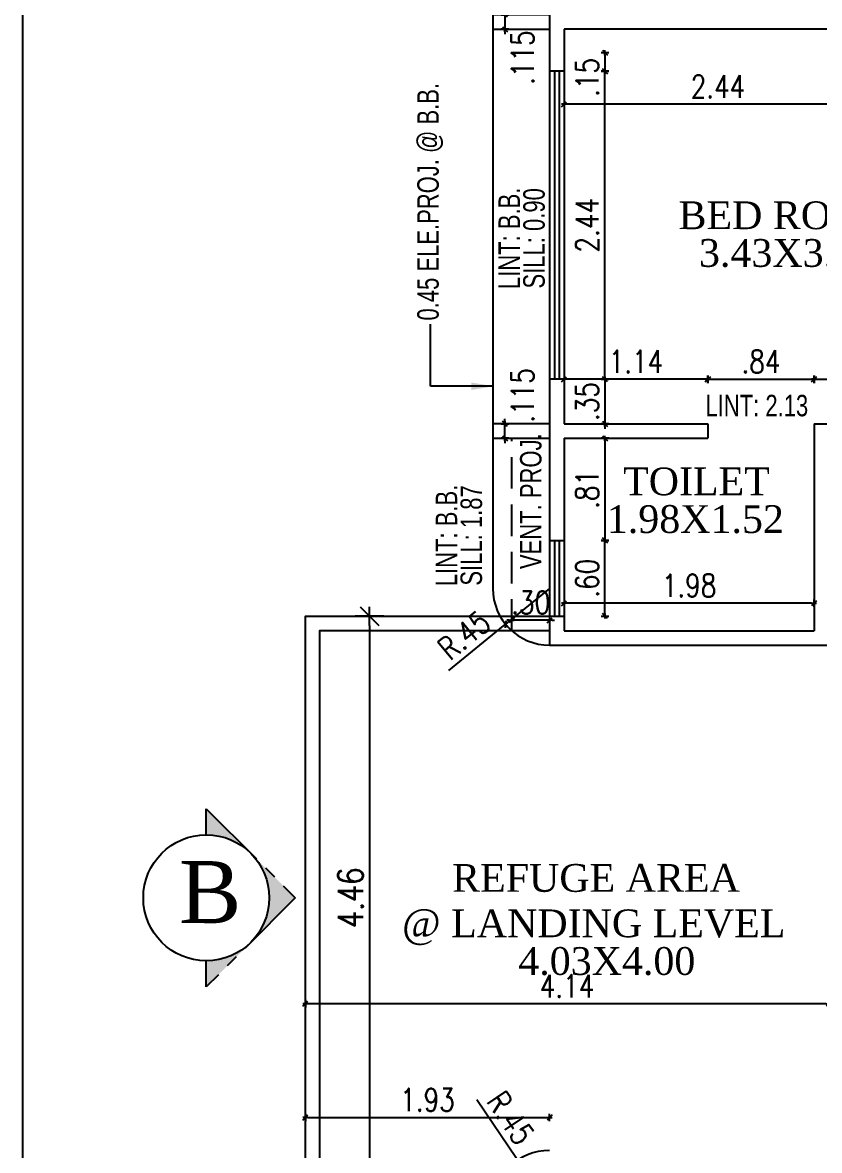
# Model space of a CAD drawing. Header units: inches. Extents: x 14235 to 14499, y 0 to 2549.
# Drawn here: x 14470.15 to 14476.46, y 2365.37 to 2374.31 of the extents above; entities that cross this region are included whole.
import ezdxf
from ezdxf.enums import TextEntityAlignment as Align

# ---------------------------------------------------------------- set-up
doc = ezdxf.new("R2010")
doc.units = ezdxf.units.IN
doc.header["$LTSCALE"] = 0.25
doc.header["$MEASUREMENT"] = 0
doc.header["$PDMODE"] = 35
for name, pattern in [('CENTER2', [1.125, 0.75, -0.125, 0.125, -0.125]), ('DASHEDX2', [1.5, 1, -0.5]), ('HIDDEN', [0.375, 0.25, -0.125])]:
    doc.linetypes.add(name, pattern=pattern)
for name, color, linetype in [('dimension', 7, 'Continuous'), ('edges', 1, 'Continuous'), ('proj-internal', 1, 'DASHEDX2'), ('SECLINE', 7, 'HIDDEN'), ('Stair', 56, 'Continuous'), ('text-large', 7, 'Continuous'), ('wall', 7, 'Continuous'), ('windows', 106, 'Continuous'), ('WORK TEX', 6, 'Continuous'), ('WORKING DIM', 7, 'Continuous')]:
    doc.layers.add(name, color=color, linetype=linetype)
doc.styles.add('ARIAL', font='TIMES_0.TTF')
doc.styles.add('ARL', font='swisscl_0.ttf')
doc.styles.add('romans', font='romans.shx', dxfattribs={"width": 0.8})
doc.dimstyles.new('121', dxfattribs={"dimscale": 0.1, "dimtxt": 1.8, "dimasz": 0.2, "dimexe": 0.03125, "dimexo": 0.25, "dimgap": 0.5, "dimtad": 1, "dimzin": 4, "dimdsep": 46, "dimtxsty": 'romans', "dimblk1": 'MINITICK', "dimblk2": 'MINITICK', "dimsah": 1, "dimcen": 1, "dimse1": 1, "dimse2": 1, "dimclrd": 252, "dimclre": 256, "dimclrt": 7, "dimadec": 3, "dimazin": 0, "dimtfac": 0.8, "dimtix": 1, "dimtmove": 2, "dimatfit": 3, "dimfxl": 0, "dimtolj": 1, "dimtzin": 3, "dimarcsym": 0})
doc.dimstyles.new('DFSGSG', dxfattribs={"dimtxt": 0.17, "dimasz": 0.18, "dimexe": 0.18, "dimexo": 0.0625, "dimgap": 0.09, "dimtad": 1, "dimzin": 0, "dimdsep": 46, "dimtxsty": 'ARIAL', "dimcen": 0.09, "dimse1": 1, "dimse2": 1, "dimaunit": 1, "dimadec": 0, "dimazin": 0, "dimtfac": 1, "dimtix": 1, "dimtofl": 0, "dimtmove": 0, "dimatfit": 3, "dimfxl": 0, "dimtolj": 1, "dimtzin": 0, "dimarcsym": 0})
doc.dimstyles.new('minitick-100', dxfattribs={"dimscale": 0.1, "dimtxt": 2, "dimasz": 0.75, "dimexe": 0.03125, "dimexo": 0.25, "dimgap": 0.5, "dimtad": 1, "dimzin": 4, "dimdsep": 46, "dimtxsty": 'romans', "dimblk1": 'MINITICK', "dimblk2": 'MINITICK', "dimsah": 1, "dimcen": 1, "dimse1": 1, "dimse2": 1, "dimclrd": 252, "dimclre": 256, "dimclrt": 256, "dimadec": 3, "dimazin": 0, "dimtfac": 0.8, "dimtix": 1, "dimtmove": 2, "dimatfit": 3, "dimfxl": 0, "dimtolj": 1, "dimtzin": 3, "dimarcsym": 0})

# ---------------------------------------------------------------- blocks, each defined once
blk = doc.blocks.new('MINITICK')
at = {"color": 7}
for p, q in [((0, -1.5), (0, 1.5)), ((1, 1), (-1, -1)), ((-1, 0), (1, 0))]:
    blk.add_line(p, q, dxfattribs=at)
blk = doc.blocks.new('*D1831')
at = {"layer": 'Defpoints', "color": 0, "transparency": 16777216}
for p in [(14474.4379, 2374.0686), (14474.4379, 2373.9213), (14474.7618, 2373.9213)]:
    blk.add_point(p, dxfattribs=at)
at = {"layer": 'WORKING DIM', "color": 252, "lineweight": -2, "transparency": 16777216}
blk.add_line((14474.7618, 2374.0486), (14474.7618, 2373.9413), dxfattribs=at)
at = {"layer": 'WORKING DIM', "color": 252, "lineweight": -2, "transparency": 16777216, "xscale": 0.02, "yscale": 0.02, "zscale": 0.02}
for p, rotation in [((14474.7618, 2374.0686), 90), ((14474.7618, 2373.9213), 270)]:
    blk.add_blockref('MINITICK', p, dxfattribs=dict(at, rotation=rotation))
at = {"layer": 'WORKING DIM', "color": 7, "transparency": 16777216, "insert": (14474.6218, 2373.8724), "char_height": 0.18, "attachment_point": 5, "rotation": 90, "style": 'romans'}
blk.add_mtext('\\A1;.15', dxfattribs=at)
blk = doc.blocks.new('*D1832')
at = {"layer": 'Defpoints', "color": 0, "transparency": 16777216}
for p in [(14474.4379, 2373.9213), (14474.7618, 2373.9213), (14474.4379, 2371.4823)]:
    blk.add_point(p, dxfattribs=at)
at = {"layer": 'WORKING DIM', "color": 252, "lineweight": -2, "transparency": 16777216}
blk.add_line((14474.7618, 2371.5023), (14474.7618, 2373.9013), dxfattribs=at)
at = {"layer": 'WORKING DIM', "color": 252, "lineweight": -2, "transparency": 16777216, "xscale": 0.02, "yscale": 0.02, "zscale": 0.02}
for p, rotation in [((14474.7618, 2373.9213), 90), ((14474.7618, 2371.4823), 270)]:
    blk.add_blockref('MINITICK', p, dxfattribs=dict(at, rotation=rotation))
at = {"layer": 'WORKING DIM', "color": 7, "transparency": 16777216, "insert": (14474.6218, 2372.7018), "char_height": 0.18, "attachment_point": 5, "rotation": 90, "style": 'romans'}
blk.add_mtext('\\A1;2.44', dxfattribs=at)
blk = doc.blocks.new('*D1833')
at = {"layer": 'Defpoints', "color": 0, "transparency": 16777216}
for p in [(14474.4379, 2371.4823), (14474.4379, 2371.1293), (14474.7618, 2371.1293)]:
    blk.add_point(p, dxfattribs=at)
at = {"layer": 'WORKING DIM', "color": 252, "lineweight": -2, "transparency": 16777216}
for p, q in [((14474.7618, 2371.5023), (14474.7618, 2371.5223)), ((14474.7618, 2371.4823), (14474.7618, 2371.1293)), ((14474.7618, 2371.1093), (14474.7618, 2371.0893))]:
    blk.add_line(p, q, dxfattribs=at)
at = {"layer": 'WORKING DIM', "color": 252, "lineweight": -2, "transparency": 16777216, "xscale": 0.02, "yscale": 0.02, "zscale": 0.02}
for p, rotation in [((14474.7618, 2371.4823), 270), ((14474.7618, 2371.1293), 90)]:
    blk.add_blockref('MINITICK', p, dxfattribs=dict(at, rotation=rotation))
at = {"layer": 'WORKING DIM', "color": 7, "transparency": 16777216, "insert": (14474.6218, 2371.3058), "char_height": 0.18, "attachment_point": 5, "rotation": 90, "style": 'romans'}
blk.add_mtext('\\A1;.35', dxfattribs=at)
blk = doc.blocks.new('*D1834')
at = {"layer": 'Defpoints', "color": 0, "transparency": 16777216}
for p in [(14476.8769, 2374.2543), (14474.4379, 2374.0686), (14474.4379, 2373.6599)]:
    blk.add_point(p, dxfattribs=at)
at = {"layer": 'WORKING DIM', "color": 252, "lineweight": -2, "transparency": 16777216}
blk.add_line((14476.8569, 2373.6599), (14474.4579, 2373.6599), dxfattribs=at)
at = {"layer": 'WORKING DIM', "color": 252, "lineweight": -2, "transparency": 16777216, "xscale": 0.02, "yscale": 0.02, "zscale": 0.02, "rotation": 180}
blk.add_blockref('MINITICK', (14474.4379, 2373.6599), dxfattribs=at)
at = {"layer": 'WORKING DIM', "color": 252, "lineweight": -2, "transparency": 16777216, "xscale": 0.02, "yscale": 0.02, "zscale": 0.02}
blk.add_blockref('MINITICK', (14476.8769, 2373.6599), dxfattribs=at)
at = {"layer": 'WORKING DIM', "color": 7, "transparency": 16777216, "insert": (14475.6574, 2373.7999), "char_height": 0.18, "attachment_point": 5, "style": 'romans'}
blk.add_mtext('\\A1;2.44', dxfattribs=at)
blk = doc.blocks.new('*D1836')
at = {"layer": 'Defpoints', "color": 0, "transparency": 16777216}
for p in [(14474.4379, 2371.4823), (14474.4379, 2371.1293), (14475.5774, 2371.1293)]:
    blk.add_point(p, dxfattribs=at)
at = {"layer": 'WORKING DIM', "color": 252, "lineweight": -2, "transparency": 16777216}
blk.add_line((14475.5574, 2371.4823), (14474.4579, 2371.4823), dxfattribs=at)
at = {"layer": 'WORKING DIM', "color": 252, "lineweight": -2, "transparency": 16777216, "xscale": 0.02, "yscale": 0.02, "zscale": 0.02, "rotation": 180}
blk.add_blockref('MINITICK', (14474.4379, 2371.4823), dxfattribs=at)
at = {"layer": 'WORKING DIM', "color": 252, "lineweight": -2, "transparency": 16777216, "xscale": 0.02, "yscale": 0.02, "zscale": 0.02}
blk.add_blockref('MINITICK', (14475.5774, 2371.4823), dxfattribs=at)
at = {"layer": 'WORKING DIM', "color": 7, "transparency": 16777216, "insert": (14475.0077, 2371.6223), "char_height": 0.18, "attachment_point": 5, "style": 'romans'}
blk.add_mtext('\\A1;1.14', dxfattribs=at)
blk = doc.blocks.new('*D1837')
at = {"layer": 'Defpoints', "color": 0, "transparency": 16777216}
for p in [(14476.4196, 2371.4823), (14475.5774, 2371.0149), (14476.4196, 2371.0149)]:
    blk.add_point(p, dxfattribs=at)
at = {"layer": 'WORKING DIM', "color": 252, "lineweight": -2, "transparency": 16777216}
blk.add_line((14475.5974, 2371.4823), (14476.3996, 2371.4823), dxfattribs=at)
at = {"layer": 'WORKING DIM', "color": 252, "lineweight": -2, "transparency": 16777216, "xscale": 0.02, "yscale": 0.02, "zscale": 0.02, "rotation": 180}
blk.add_blockref('MINITICK', (14475.5774, 2371.4823), dxfattribs=at)
at = {"layer": 'WORKING DIM', "color": 252, "lineweight": -2, "transparency": 16777216, "xscale": 0.02, "yscale": 0.02, "zscale": 0.02}
blk.add_blockref('MINITICK', (14476.4196, 2371.4823), dxfattribs=at)
at = {"layer": 'WORKING DIM', "color": 7, "transparency": 16777216, "insert": (14475.9985, 2371.6223), "char_height": 0.18, "attachment_point": 5, "style": 'romans'}
blk.add_mtext('\\A1;.84', dxfattribs=at)
blk = doc.blocks.new('*D1838')
at = {"layer": 'Defpoints', "color": 0, "transparency": 16777216}
for p in [(14477.8678, 2371.4823), (14476.4196, 2371.1293), (14477.8678, 2371.1293)]:
    blk.add_point(p, dxfattribs=at)
at = {"layer": 'WORKING DIM', "color": 252, "lineweight": -2, "transparency": 16777216}
blk.add_line((14476.4396, 2371.4823), (14477.8478, 2371.4823), dxfattribs=at)
at = {"layer": 'WORKING DIM', "color": 252, "lineweight": -2, "transparency": 16777216, "xscale": 0.02, "yscale": 0.02, "zscale": 0.02, "rotation": 180}
blk.add_blockref('MINITICK', (14476.4196, 2371.4823), dxfattribs=at)
at = {"layer": 'WORKING DIM', "color": 252, "lineweight": -2, "transparency": 16777216, "xscale": 0.02, "yscale": 0.02, "zscale": 0.02}
blk.add_blockref('MINITICK', (14477.8678, 2371.4823), dxfattribs=at)
at = {"layer": 'WORKING DIM', "color": 7, "transparency": 16777216, "insert": (14477.1437, 2371.6223), "char_height": 0.18, "attachment_point": 5, "style": 'romans'}
blk.add_mtext('\\A1;1.45', dxfattribs=at)
blk = doc.blocks.new('*D1839')
at = {"layer": 'Defpoints', "color": 0, "transparency": 16777216}
for p in [(14474.4379, 2371.0149), (14474.4379, 2370.206), (14474.7618, 2370.206)]:
    blk.add_point(p, dxfattribs=at)
at = {"layer": 'WORKING DIM', "color": 252, "lineweight": -2, "transparency": 16777216}
blk.add_line((14474.7618, 2370.9949), (14474.7618, 2370.226), dxfattribs=at)
at = {"layer": 'WORKING DIM', "color": 252, "lineweight": -2, "transparency": 16777216, "xscale": 0.02, "yscale": 0.02, "zscale": 0.02}
for p, rotation in [((14474.7618, 2371.0149), 90), ((14474.7618, 2370.206), 270)]:
    blk.add_blockref('MINITICK', p, dxfattribs=dict(at, rotation=rotation))
at = {"layer": 'WORKING DIM', "color": 7, "transparency": 16777216, "insert": (14474.6218, 2370.6105), "char_height": 0.18, "attachment_point": 5, "rotation": 90, "style": 'romans'}
blk.add_mtext('\\A1;.81', dxfattribs=at)
blk = doc.blocks.new('*D1840')
at = {"layer": 'Defpoints', "color": 0, "transparency": 16777216}
for p in [(14474.4379, 2370.206), (14474.7618, 2370.206), (14474.4379, 2369.6062)]:
    blk.add_point(p, dxfattribs=at)
at = {"layer": 'WORKING DIM', "color": 252, "lineweight": -2, "transparency": 16777216}
blk.add_line((14474.7618, 2369.6262), (14474.7618, 2370.186), dxfattribs=at)
at = {"layer": 'WORKING DIM', "color": 252, "lineweight": -2, "transparency": 16777216, "xscale": 0.02, "yscale": 0.02, "zscale": 0.02}
for p, rotation in [((14474.7618, 2370.206), 90), ((14474.7618, 2369.6062), 270)]:
    blk.add_blockref('MINITICK', p, dxfattribs=dict(at, rotation=rotation))
at = {"layer": 'WORKING DIM', "color": 7, "transparency": 16777216, "insert": (14474.6218, 2369.9061), "char_height": 0.18, "attachment_point": 5, "rotation": 90, "style": 'romans'}
blk.add_mtext('\\A1;.60', dxfattribs=at)
blk = doc.blocks.new('*D1841')
at = {"layer": 'Defpoints', "color": 0, "transparency": 16777216}
for p in [(14474.4379, 2369.7086), (14474.4379, 2369.7086), (14476.4196, 2369.7086)]:
    blk.add_point(p, dxfattribs=at)
at = {"layer": 'WORKING DIM', "color": 252, "lineweight": -2, "transparency": 16777216}
blk.add_line((14476.3996, 2369.7086), (14474.4579, 2369.7086), dxfattribs=at)
at = {"layer": 'WORKING DIM', "color": 252, "lineweight": -2, "transparency": 16777216, "xscale": 0.02, "yscale": 0.02, "zscale": 0.02, "rotation": 180}
blk.add_blockref('MINITICK', (14474.4379, 2369.7086), dxfattribs=at)
at = {"layer": 'WORKING DIM', "color": 252, "lineweight": -2, "transparency": 16777216, "xscale": 0.02, "yscale": 0.02, "zscale": 0.02}
blk.add_blockref('MINITICK', (14476.4196, 2369.7086), dxfattribs=at)
at = {"layer": 'WORKING DIM', "color": 7, "transparency": 16777216, "insert": (14475.4288, 2369.8486), "char_height": 0.18, "attachment_point": 5, "style": 'romans'}
blk.add_mtext('\\A1;1.98', dxfattribs=at)
blk = doc.blocks.new('*D1653')
at = {"layer": 'Defpoints', "color": 0, "transparency": 16777216}
for p in [(14474.0719, 2365.2978), (14474.3236, 2364.9247)]:
    blk.add_point(p, dxfattribs=at)
at = {"layer": 'WORKING DIM', "color": 252, "lineweight": -2, "transparency": 16777216}
for p, q in [((14473.7482, 2365.7776), (14474.0607, 2365.3143)), ((14474.3236, 2364.9247), (14474.0719, 2365.2978))]:
    blk.add_line(p, q, dxfattribs=at)
at = {"layer": 'WORKING DIM', "color": 252, "lineweight": -2, "transparency": 16777216, "xscale": 0.02, "yscale": 0.02, "zscale": 0.02, "rotation": 304.0031793936724}
blk.add_blockref('MINITICK', (14474.0719, 2365.2978), dxfattribs=at)
at = {"layer": 'WORKING DIM', "color": 7, "transparency": 16777216, "insert": (14474.0149, 2365.6326), "char_height": 0.18, "attachment_point": 5, "rotation": 304.00318, "style": 'romans'}
blk.add_mtext('\\A1;R.45', dxfattribs=at)
blk = doc.blocks.new('*D1990')
at = {"layer": 'Defpoints', "color": 0, "transparency": 16777216}
for p in [(14474.0236, 2369.7795), (14474.3236, 2369.6978), (14474.0236, 2369.5736)]:
    blk.add_point(p, dxfattribs=at)
at = {"layer": 'WORKING DIM', "color": 252, "lineweight": -2, "transparency": 16777216}
for p, q in [((14474.0036, 2369.5736), (14473.9836, 2369.5736)), ((14474.3236, 2369.5736), (14474.0236, 2369.5736)), ((14474.3436, 2369.5736), (14474.3636, 2369.5736))]:
    blk.add_line(p, q, dxfattribs=at)
at = {"layer": 'WORKING DIM', "color": 252, "lineweight": -2, "transparency": 16777216, "xscale": 0.02, "yscale": 0.02, "zscale": 0.02}
blk.add_blockref('MINITICK', (14474.0236, 2369.5736), dxfattribs=at)
at = {"layer": 'WORKING DIM', "color": 252, "lineweight": -2, "transparency": 16777216, "xscale": 0.02, "yscale": 0.02, "zscale": 0.02, "rotation": 180}
blk.add_blockref('MINITICK', (14474.3236, 2369.5736), dxfattribs=at)
at = {"layer": 'WORKING DIM', "color": 7, "transparency": 16777216, "insert": (14474.1736, 2369.7136), "char_height": 0.18, "attachment_point": 5, "style": 'romans'}
blk.add_mtext('\\A1;.30', dxfattribs=at)
blk = doc.blocks.new('*D1661')
at = {"layer": 'Defpoints', "color": 0, "transparency": 16777216}
for p in [(14473.946, 2374.3686), (14473.946, 2374.2543), (14473.9696, 2374.2543)]:
    blk.add_point(p, dxfattribs=at)
at = {"layer": 'WORKING DIM', "color": 252, "lineweight": -2, "transparency": 16777216}
for p, q in [((14473.9696, 2374.3886), (14473.9696, 2374.4086)), ((14473.9696, 2374.3686), (14473.9696, 2374.2543)), ((14473.9696, 2374.2343), (14473.9696, 2374.2143))]:
    blk.add_line(p, q, dxfattribs=at)
at = {"layer": 'WORKING DIM', "color": 252, "lineweight": -2, "transparency": 16777216, "xscale": 0.02, "yscale": 0.02, "zscale": 0.02}
for p, rotation in [((14473.9696, 2374.3686), 270), ((14473.9696, 2374.2543), 90)]:
    blk.add_blockref('MINITICK', p, dxfattribs=dict(at, rotation=rotation))
at = {"layer": 'WORKING DIM', "color": 7, "transparency": 16777216, "insert": (14474.1096, 2374.0293), "char_height": 0.18, "attachment_point": 5, "rotation": 90, "style": 'romans'}
blk.add_mtext('\\A1;.115', dxfattribs=at)
blk = doc.blocks.new('*D1662')
at = {"layer": 'Defpoints', "color": 0, "transparency": 16777216}
for p in [(14473.946, 2371.1293), (14473.9696, 2371.1293), (14473.946, 2371.0149)]:
    blk.add_point(p, dxfattribs=at)
at = {"layer": 'WORKING DIM', "color": 252, "lineweight": -2, "transparency": 16777216}
for p, q in [((14473.9696, 2371.1493), (14473.9696, 2371.1693)), ((14473.9696, 2371.0149), (14473.9696, 2371.1293)), ((14473.9696, 2370.9949), (14473.9696, 2370.9749))]:
    blk.add_line(p, q, dxfattribs=at)
at = {"layer": 'WORKING DIM', "color": 252, "lineweight": -2, "transparency": 16777216, "xscale": 0.02, "yscale": 0.02, "zscale": 0.02}
for p, rotation in [((14473.9696, 2371.1293), 270), ((14473.9696, 2371.0149), 90)]:
    blk.add_blockref('MINITICK', p, dxfattribs=dict(at, rotation=rotation))
at = {"layer": 'WORKING DIM', "color": 7, "transparency": 16777216, "insert": (14474.1096, 2371.3542), "char_height": 0.18, "attachment_point": 5, "rotation": 90, "style": 'romans'}
blk.add_mtext('\\A1;.115', dxfattribs=at)
blk = doc.blocks.new('*D1997')
at = {"layer": 'Defpoints', "color": 0, "transparency": 16777216}
for p in [(14474.3236, 2369.8262), (14473.9749, 2369.5417)]:
    blk.add_point(p, dxfattribs=at)
at = {"layer": 'WORKING DIM', "color": 252, "lineweight": -2, "transparency": 16777216}
for p, q in [((14474.3236, 2369.8262), (14473.9749, 2369.5417)), ((14473.5264, 2369.1757), (14473.9594, 2369.5291))]:
    blk.add_line(p, q, dxfattribs=at)
at = {"layer": 'WORKING DIM', "color": 252, "lineweight": -2, "transparency": 16777216, "xscale": 0.02, "yscale": 0.02, "zscale": 0.02, "rotation": 39.21505301792676}
blk.add_blockref('MINITICK', (14473.9749, 2369.5417), dxfattribs=at)
at = {"layer": 'WORKING DIM', "color": 7, "transparency": 16777216, "insert": (14473.6467, 2369.4546), "char_height": 0.18, "attachment_point": 5, "rotation": 39.21505, "style": 'romans'}
blk.add_mtext('\\A1;R.45', dxfattribs=at)
blk = doc.blocks.new('*D2181')
at = {"layer": 'Defpoints', "color": 0, "ltscale": 10, "transparency": 16777216}
for p in [(14472.3889, 2369.6062), (14472.3889, 2365.1447), (14472.8969, 2365.1447)]:
    blk.add_point(p, dxfattribs=at)
at = {"layer": 'dimension', "color": 252, "lineweight": -2, "ltscale": 10, "transparency": 16777216}
blk.add_line((14472.8969, 2369.5312), (14472.8969, 2365.2197), dxfattribs=at)
at = {"layer": 'dimension', "color": 252, "lineweight": -2, "ltscale": 10, "transparency": 16777216, "xscale": 0.07500000000000001, "yscale": 0.07500000000000001, "zscale": 0.07500000000000001}
for p, rotation in [((14472.8969, 2369.6062), 90), ((14472.8969, 2365.1447), 270)]:
    blk.add_blockref('MINITICK', p, dxfattribs=dict(at, rotation=rotation))
at = {"layer": 'dimension', "ltscale": 10, "transparency": 16777216, "insert": (14472.7469, 2367.3755), "char_height": 0.2, "attachment_point": 5, "rotation": 90, "style": 'romans'}
blk.add_mtext('\\A1;4.46', dxfattribs=at)
blk = doc.blocks.new('*D2183')
at = {"layer": 'Defpoints', "color": 0, "transparency": 16777216}
for p in [(14472.3889, 2366.8193), (14476.5339, 2366.8193), (14472.3889, 2366.5363)]:
    blk.add_point(p, dxfattribs=at)
at = {"layer": 'WORKING DIM', "color": 252, "lineweight": -2, "transparency": 16777216}
blk.add_line((14476.5139, 2366.5363), (14472.4089, 2366.5363), dxfattribs=at)
at = {"layer": 'WORKING DIM', "color": 252, "lineweight": -2, "transparency": 16777216, "xscale": 0.02, "yscale": 0.02, "zscale": 0.02, "rotation": 180}
blk.add_blockref('MINITICK', (14472.3889, 2366.5363), dxfattribs=at)
at = {"layer": 'WORKING DIM', "color": 252, "lineweight": -2, "transparency": 16777216, "xscale": 0.02, "yscale": 0.02, "zscale": 0.02}
blk.add_blockref('MINITICK', (14476.5339, 2366.5363), dxfattribs=at)
at = {"layer": 'WORKING DIM', "color": 7, "transparency": 16777216, "insert": (14474.4614, 2366.6763), "char_height": 0.18, "attachment_point": 5, "style": 'romans'}
blk.add_mtext('\\A1;4.14', dxfattribs=at)
blk = doc.blocks.new('*D2186')
at = {"layer": 'Defpoints', "color": 0, "transparency": 16777216}
for p in [(14474.3236, 2365.6355), (14472.3889, 2365.4427), (14474.3236, 2365.3747)]:
    blk.add_point(p, dxfattribs=at)
at = {"layer": 'WORKING DIM', "color": 252, "lineweight": -2, "transparency": 16777216}
blk.add_line((14472.4089, 2365.6355), (14474.3036, 2365.6355), dxfattribs=at)
at = {"layer": 'WORKING DIM', "color": 252, "lineweight": -2, "transparency": 16777216, "xscale": 0.02, "yscale": 0.02, "zscale": 0.02, "rotation": 180}
blk.add_blockref('MINITICK', (14472.3889, 2365.6355), dxfattribs=at)
at = {"layer": 'WORKING DIM', "color": 252, "lineweight": -2, "transparency": 16777216, "xscale": 0.02, "yscale": 0.02, "zscale": 0.02}
blk.add_blockref('MINITICK', (14474.3236, 2365.6355), dxfattribs=at)
at = {"layer": 'WORKING DIM', "color": 7, "transparency": 16777216, "insert": (14473.3563, 2365.7755), "char_height": 0.18, "attachment_point": 5, "style": 'romans'}
blk.add_mtext('\\A1;1.93', dxfattribs=at)

msp = doc.modelspace()

# ---------------------------------------------------------------- hatches: boundary and pattern name
at = {"layer": 'SECLINE'}
h = msp.add_hatch(color=254, dxfattribs=at)
h.paths.add_polyline_path([(14471.6035, 2368.0809), (14471.9562, 2367.7282, 0.198912), (14471.6035, 2367.8743)])
h.paths.add_polyline_path([(14471.9562, 2367.7282), (14472.3089, 2367.3755), (14471.9562, 2367.0227, 0.198912), (14472.1023, 2367.3755, 0.198912)])
h.paths.add_polyline_path([(14471.6035, 2366.8767, 0.198912), (14471.9562, 2367.0227), (14471.6035, 2366.67)])

# ---------------------------------------------------------------- linework, layer by layer
at = {"layer": 'edges', "ltscale": 0.4}
msp.add_line((14473.8736, 2379.4753), (14473.8736, 2369.8262), dxfattribs=at)
for points in [[(14474.3236, 2374.3686), (14473.8736, 2374.3686), (14473.8736, 2374.2543), (14474.3236, 2374.2543)], [(14474.3236, 2371.1293), (14473.8736, 2371.1293), (14473.8736, 2371.0149), (14474.3236, 2371.0149)]]:
    msp.add_lwpolyline(points, dxfattribs=at)
for centre, start, end in [((14474.3236, 2369.8262), 180, 270), ((14474.3236, 2364.9247), 90, 180)]:
    msp.add_arc(centre, 0.45, start, end, dxfattribs=at)
at = {"layer": 'proj-internal'}
msp.add_line((14474.0236, 2369.4908), (14474.0236, 2371.0149), dxfattribs=at)
at = {"layer": 'SECLINE', "linetype": 'CENTER2', "ltscale": 3}
msp.add_lwpolyline([(14471.6035, 2367.8743), (14471.6035, 2368.0809), (14472.3089, 2367.3755), (14471.6035, 2366.67), (14471.6035, 2366.8767)], dxfattribs=at)
at = {"layer": 'SECLINE', "linetype": 'Continuous', "ltscale": 3}
msp.add_circle((14471.6035, 2367.3755), 0.4988, dxfattribs=at)
at = {"layer": 'Stair', "ltscale": 2}
for points in [[(14474.3236, 2365.1447), (14472.3889, 2365.1447), (14472.3889, 2369.6062), (14474.3236, 2369.6062)], [(14474.3236, 2365.259), (14472.5033, 2365.259), (14472.5033, 2369.4919), (14474.3236, 2369.4919)]]:
    msp.add_lwpolyline(points, dxfattribs=at)
at = {"layer": 'wall'}
for p, q in [((14474.3236, 2374.3686), (14474.3236, 2373.9213)), ((14476.8769, 2374.2543), (14474.4379, 2374.2543)), ((14474.4379, 2374.2543), (14474.4379, 2373.9213)), ((14474.4379, 2373.9213), (14474.3236, 2373.9213)), ((14474.4379, 2371.4823), (14474.3236, 2371.4823)), ((14474.3236, 2371.4823), (14474.3236, 2370.206)), ((14474.4379, 2371.4823), (14474.4379, 2371.1293)), ((14474.4379, 2371.1293), (14475.5774, 2371.1293)), ((14475.5774, 2371.1293), (14475.5774, 2371.0149)), ((14476.4196, 2371.1293), (14477.8678, 2371.1293)), ((14476.4196, 2371.1293), (14476.4196, 2369.4906)), ((14474.4379, 2371.0149), (14475.5774, 2371.0149)), ((14474.4379, 2371.0149), (14474.4379, 2370.206)), ((14474.3236, 2370.206), (14474.4379, 2370.206)), ((14474.3236, 2369.6062), (14474.3236, 2369.3762)), ((14474.3236, 2369.6062), (14474.4379, 2369.6062)), ((14474.4379, 2369.6062), (14474.4379, 2369.4906)), ((14474.3236, 2369.4906), (14474.3236, 2369.3762)), ((14474.4379, 2369.4906), (14476.4196, 2369.4906)), ((14474.3236, 2369.3762), (14476.5339, 2369.3762))]:
    msp.add_line(p, q, dxfattribs=at)
msp.add_lwpolyline([(14498.866, 2384.6158), (14470.1477, 2384.6158), (14470.1477, 2344.004), (14498.866, 2344.004)], close=True, dxfattribs=at)
at = {"layer": 'windows'}
for p, q in [((14474.3236, 2373.9213), (14474.3236, 2371.4823)), ((14474.3617, 2373.9213), (14474.3617, 2371.4823)), ((14474.3998, 2373.9213), (14474.3998, 2371.4823)), ((14474.4379, 2373.9213), (14474.4379, 2371.4823)), ((14474.3236, 2370.206), (14474.3236, 2369.6062)), ((14474.3617, 2370.206), (14474.3617, 2369.6062)), ((14474.3998, 2370.206), (14474.3998, 2369.6062)), ((14474.4379, 2370.206), (14474.4379, 2369.6062))]:
    msp.add_line(p, q, dxfattribs=at)

# ---------------------------------------------------------------- texts
at = {"layer": 'SECLINE', "color": 7, "style": 'ARIAL'}
msp.add_text('B', height=0.4903, rotation=359.99913, dxfattribs=at).set_placement((14471.3873, 2367.1759))
at = {"layer": 'text-large', "style": 'ARIAL'}
for s, p in [('BED ROOM', (14476.2174, 2372.7811)), ('3.43X3.13', (14476.2087, 2372.4826)), ('TOILET', (14475.4874, 2370.6735)), ('1.98X1.52', (14475.4787, 2370.375)), ('REFUGE AREA ', (14474.7327, 2367.5329)), ('@ LANDING LEVEL', (14474.6735, 2367.1734)), ('4.03X4.00', (14474.777, 2366.8749))]:
    msp.add_text(s, height=0.22, dxfattribs=at).set_placement(p, align=Align.MIDDLE_CENTER)
at = {"layer": 'WORK TEX', "style": 'ARL'}
for s, p in [('0.45 ELE.PROJ. @ B.B.', (14473.3603, 2372.8882)), ('LINT: B.B.', (14474.0035, 2372.5984)), ('SILL: 0.90', (14474.2, 2372.5984)), ('LINT: B.B.', (14473.5064, 2370.2452)), ('SILL: 1.87', (14473.7029, 2370.2452))]:
    msp.add_text(s, height=0.17, rotation=90, dxfattribs=at).set_placement(p, align=Align.MIDDLE_CENTER)
msp.add_text('LINT: 2.13', height=0.17, dxfattribs=at).set_placement((14475.9658, 2371.2741), align=Align.MIDDLE_CENTER)
at = {"layer": 'WORK TEX', "color": 3, "style": 'ARL'}
msp.add_text('VENT. PROJ.', height=0.17, rotation=90, dxfattribs=at).set_placement((14474.1743, 2370.5164), align=Align.MIDDLE_CENTER)

# ---------------------------------------------------------------- dimensions: what is measured, and where the dimension line sits
at = {"layer": 'dimension', "ltscale": 10}
dim = msp.add_linear_dim(base=(14472.8969, 2365.1447), p1=(14472.3889, 2369.6062), p2=(14472.3889, 2365.1447), angle=90, dimstyle='minitick-100', dxfattribs=at)
dim.commit()
dim.dimension.update_dxf_attribs({"geometry": '*D2181', "text_midpoint": (14472.7469, 2367.3755)})
at = {"layer": 'WORKING DIM'}
for base, p1, p2, angle, picture, middle in [((14473.9696, 2374.2543), (14473.946, 2374.3686), (14473.946, 2374.2543), 270, '*D1661', (14474.1096, 2374.0293)), ((14473.9696, 2371.1293), (14473.946, 2371.0149), (14473.946, 2371.1293), 90, '*D1662', (14474.1096, 2371.3542))]:
    dim = msp.add_linear_dim(base=base, p1=p1, p2=p2, angle=angle, text='.115', dimstyle='121', override={"dimfxl": 0.18, "dimfxlon": 1}, dxfattribs=at)
    dim.commit()
    dim.dimension.update_dxf_attribs({"geometry": picture, "text_midpoint": middle, "dimtype": 160})
for base, p1, p2, picture, middle in [((14474.4379, 2373.6599), (14476.8769, 2374.2543), (14474.4379, 2374.0686), '*D1834', (14475.6574, 2373.7999)), ((14474.4379, 2371.4823), (14475.5774, 2371.1293), (14474.4379, 2371.1293), '*D1836', (14475.0077, 2371.6223)), ((14476.4196, 2371.4823), (14475.5774, 2371.0149), (14476.4196, 2371.0149), '*D1837', (14475.9985, 2371.6223)), ((14477.8678, 2371.4823), (14476.4196, 2371.1293), (14477.8678, 2371.1293), '*D1838', (14477.1437, 2371.6223)), ((14474.4379, 2369.7086), (14476.4196, 2369.7086), (14474.4379, 2369.7086), '*D1841', (14475.4288, 2369.8486)), ((14474.0236, 2369.5736), (14474.3236, 2369.6978), (14474.0236, 2369.7795), '*D1990', (14474.1736, 2369.7136)), ((14472.3889468537, 2366.5362918787), (14476.5339468535, 2366.819325954), (14472.3889468537, 2366.819325954), '*D2183', (14474.4614468536, 2366.6762918787)), ((14474.3236, 2365.6355), (14472.3889, 2365.4427), (14474.3236, 2365.3747), '*D2186', (14473.3563, 2365.7755))]:
    dim = msp.add_linear_dim(base=base, p1=p1, p2=p2, dimstyle='121', override={"dimfxl": 0.18, "dimfxlon": 1}, dxfattribs=at)
    dim.commit()
    dim.dimension.update_dxf_attribs({"geometry": picture, "text_midpoint": middle})
dim = msp.add_linear_dim(base=(14474.7618, 2373.9213), p1=(14474.4379, 2374.0686), p2=(14474.4379, 2373.9213), angle=90, dimstyle='121', override={"dimfxl": 0.18, "dimfxlon": 1}, dxfattribs=at)
dim.commit()
dim.dimension.update_dxf_attribs({"geometry": '*D1831', "text_midpoint": (14474.6218, 2373.8724), "dimtype": 160})
for base, p1, p2, picture, middle in [((14474.7618, 2373.9213), (14474.4379, 2371.4823), (14474.4379, 2373.9213), '*D1832', (14474.6218, 2372.7018)), ((14474.7618, 2371.1293), (14474.4379, 2371.4823), (14474.4379, 2371.1293), '*D1833', (14474.6218, 2371.3058)), ((14474.7618, 2370.206), (14474.4379, 2371.0149), (14474.4379, 2370.206), '*D1839', (14474.6218, 2370.6105)), ((14474.7618, 2370.206), (14474.4379, 2369.6062), (14474.4379, 2370.206), '*D1840', (14474.6218, 2369.9061))]:
    dim = msp.add_linear_dim(base=base, p1=p1, p2=p2, angle=90, dimstyle='121', override={"dimfxl": 0.18, "dimfxlon": 1}, dxfattribs=at)
    dim.commit()
    dim.dimension.update_dxf_attribs({"geometry": picture, "text_midpoint": middle})
for center, mpoint, picture, middle in [((14474.3236, 2369.8262), (14473.9749, 2369.5417), '*D1997', (14473.6467, 2369.4546)), ((14474.3236, 2364.9247), (14474.0719, 2365.2978), '*D1653', (14474.0149, 2365.6326))]:
    dim = msp.add_radius_dim(center=center, mpoint=mpoint, dimstyle='121', override={"dimfxl": 0.18, "dimfxlon": 1}, dxfattribs=at)
    dim.commit()
    dim.dimension.update_dxf_attribs({"geometry": picture, "text_midpoint": middle})

# ---------------------------------------------------------------- leaders
at = {"layer": 'wall'}
msp.add_leader([(14473.8823, 2371.4269), (14473.3801, 2371.4269), (14473.3801, 2371.9177)], dimstyle='DFSGSG', override={"dimgap": 0.09, "dimtad": 0, "dimarcsym": 1}, dxfattribs=at)

doc.saveas('drawing.dxf')
